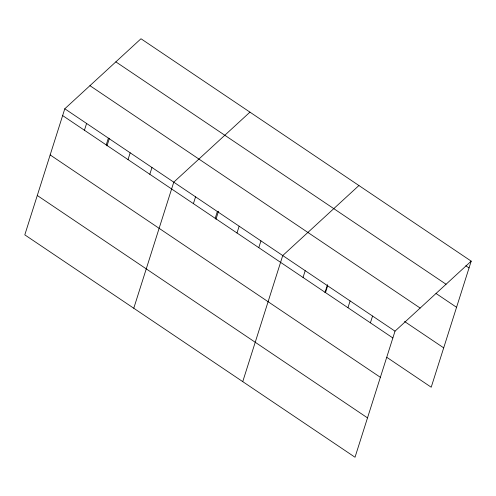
<?xml version="1.0" encoding="UTF-8"?>
<svg xmlns="http://www.w3.org/2000/svg" width="496" height="496" viewBox="0 0 496 496"><rect width="100%" height="100%" fill="white"/><g stroke="black" fill="none" stroke-linecap="round" stroke-linejoin="round"><path stroke-width="0.74" d="M64.796 108.779L24.8 234.856L355.018 457.244L395.014 331.167L471.2 261.144L140.982 38.756L64.796 108.779L395.014 331.167M84.432 130.25L86.589 123.461M106.231 144.925L108.382 138.136M107 145.88L109.312 138.589M128.024 159.6L130.175 152.811M149.817 174.282L151.968 167.493M133.771 308.239L173.767 182.168L249.953 112.146M193.409 203.633L195.56 196.844M215.202 218.314L217.353 211.525M215.971 219.269L218.519 211.246M236.995 232.99L239.146 226.201M258.788 247.665L260.946 240.876M242.742 381.629L282.739 255.558L358.924 185.535M303.037 277.469L305.195 270.68M324.942 292.652L327.49 284.636M325.494 292.59L327.645 285.801M347.95 307.712L350.102 300.923M370.4 322.834L372.558 316.045M471.2 261.144L431.21 387.221L386.936 357.405M465.837 265.775L469.049 267.933M115.841 61.864L446.059 284.251M436.027 293.471L456.562 307.297M89.937 85.672L420.155 308.059M404.556 321.501L443.697 347.857M62.639 115.568L392.857 337.956M50.152 154.932L380.37 377.32M37.287 195.492L367.505 417.88"/></g></svg>
